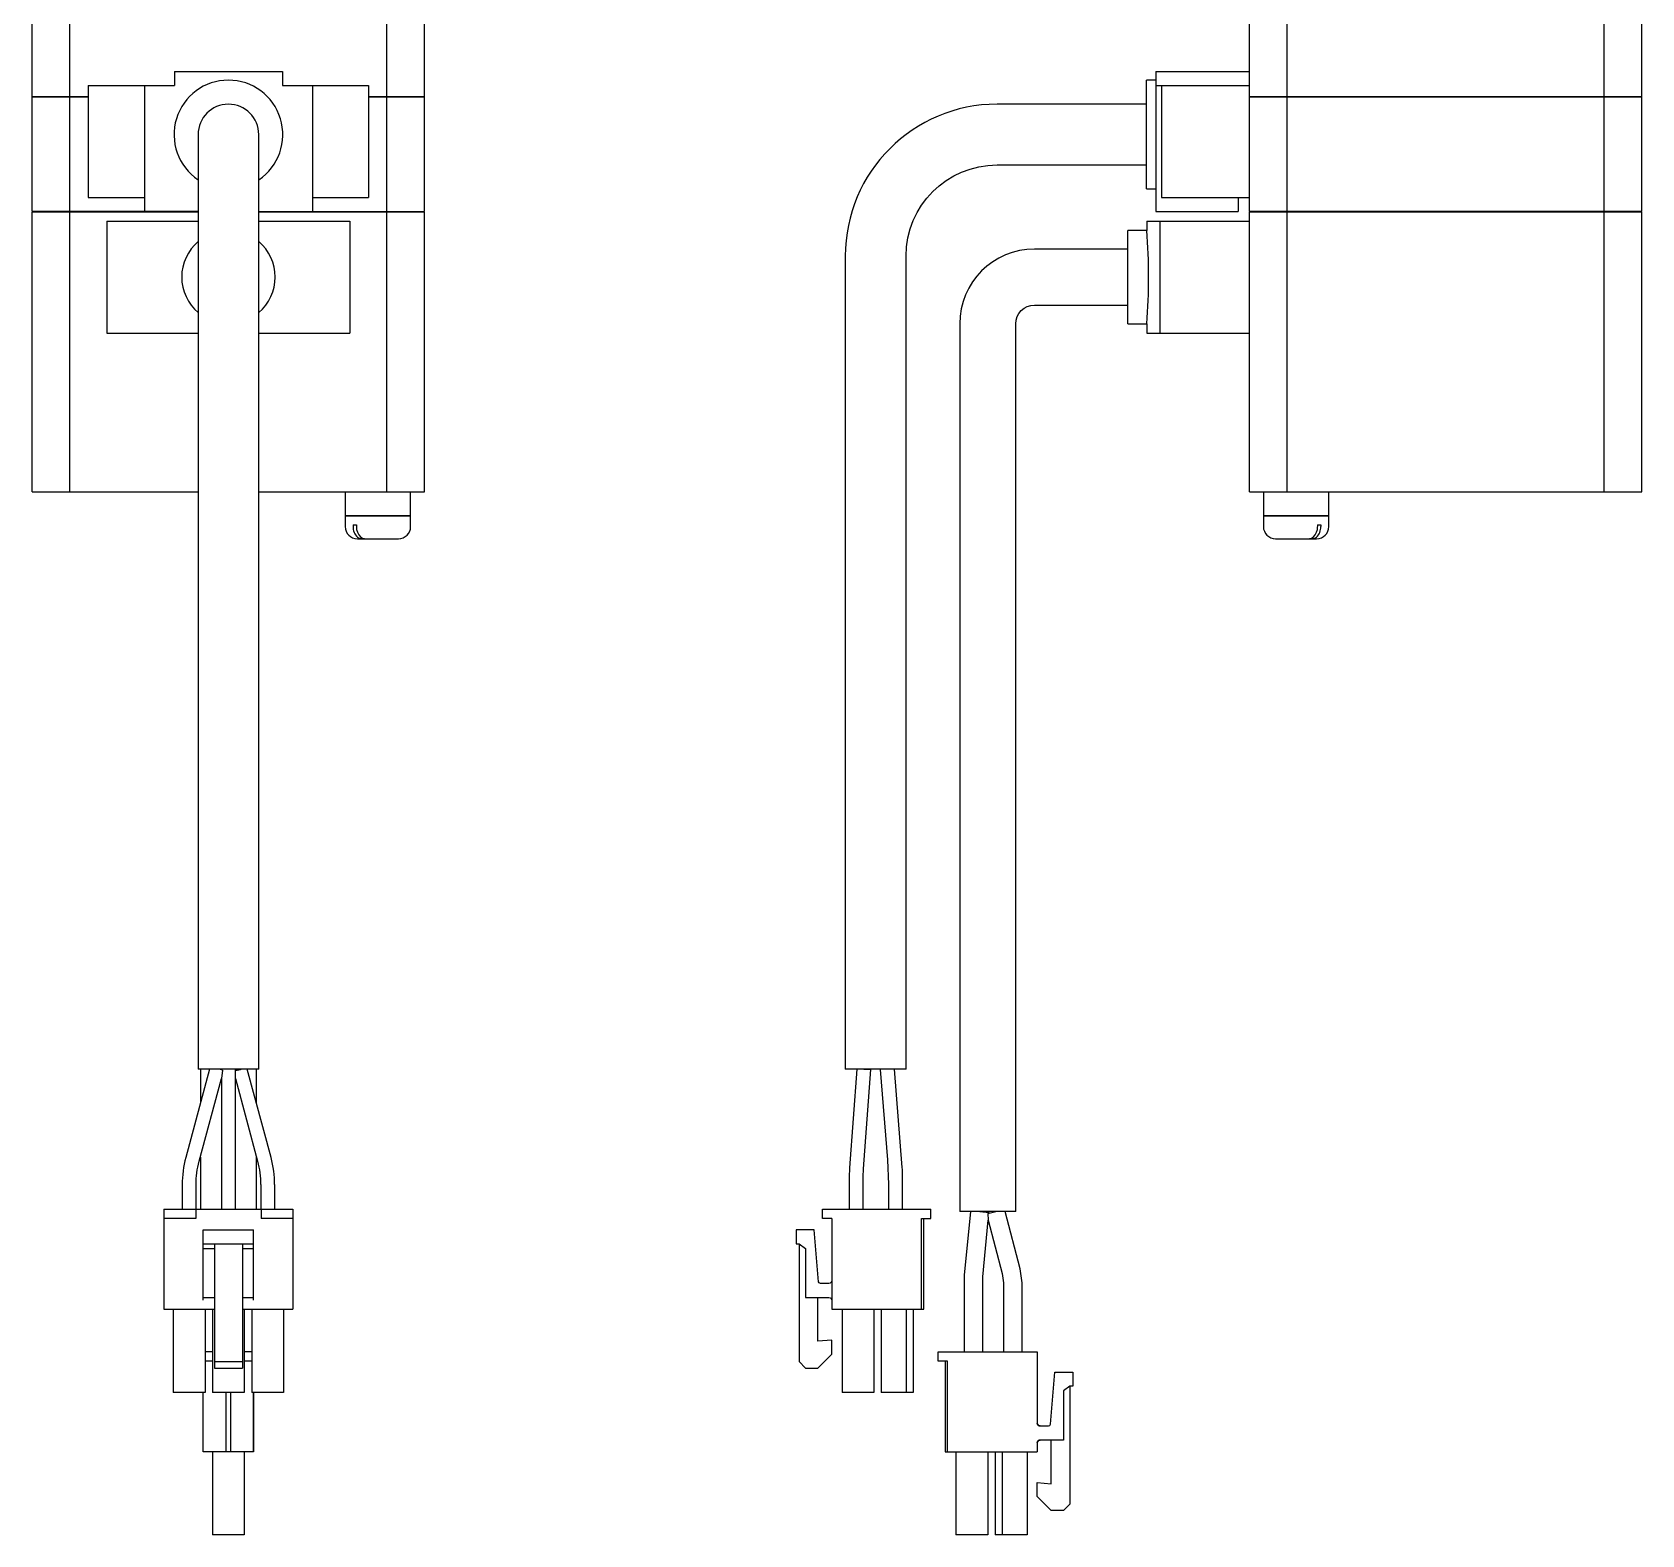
# Model space of a CAD drawing. Extents: x 0 to 902, y -8 to 514.
# Drawn here: x 464.3 to 636.5, y 90.6 to 251.4 of the extents above; entities that cross this region are included whole.
import ezdxf

# ---------------------------------------------------------------- set-up
doc = ezdxf.new("R2010")
doc.units = 0
doc.header["$LTSCALE"] = 0.5
doc.layers.add('MSM_CONTINUOUS', color=7, linetype='CONTINUOUS')

msp = doc.modelspace()

# ---------------------------------------------------------------- linework, layer by layer
at = {"layer": 'MSM_CONTINUOUS'}
for p, q in [((464.26, 244.51), (464.26, 268.46)), ((468.29, 244.51), (468.29, 268.46)), ((502.23, 244.51), (502.23, 268.46)), ((506.26, 244.51), (506.26, 268.46)), ((594.53, 232.21), (594.53, 268.46)), ((598.56, 244.51), (598.56, 268.46)), ((632.5, 244.51), (632.5, 268.46)), ((636.53, 244.51), (636.53, 268.46)), ((479.48, 247.21), (491.04, 247.21)), ((479.48, 247.21), (479.48, 245.71)), ((491.04, 247.21), (491.04, 245.71)), ((584.53, 247.21), (584.53, 232.21)), ((584.53, 247.21), (594.53, 247.21)), ((470.26, 245.71), (470.26, 233.71)), ((470.26, 245.71), (479.48, 245.71)), ((476.26, 245.71), (476.26, 232.21)), ((491.04, 245.71), (500.26, 245.71)), ((494.26, 245.71), (494.26, 232.21)), ((500.26, 245.71), (500.26, 233.71)), ((583.53, 234.64), (583.53, 246.28)), ((584.53, 246.28), (583.53, 246.28)), ((584.53, 245.71), (594.53, 245.71)), ((585.13, 245.71), (585.13, 233.71)), ((470.26, 244.51), (464.26, 244.51)), ((464.26, 232.21), (464.26, 244.46)), ((470.26, 244.46), (464.26, 244.46)), ((464.31, 244.46), (464.31, 244.51)), ((468.29, 232.21), (468.29, 244.46)), ((468.54, 244.46), (468.54, 244.51)), ((506.26, 244.51), (500.26, 244.51)), ((506.26, 244.46), (500.26, 244.46)), ((501.97, 244.46), (501.97, 244.51)), ((502.23, 232.21), (502.23, 244.46)), ((506.21, 244.46), (506.21, 244.51)), ((506.26, 232.21), (506.26, 244.46)), ((583.53, 243.71), (567.53, 243.71)), ((636.53, 244.51), (594.53, 244.51)), ((636.53, 244.46), (594.53, 244.46)), ((594.58, 244.46), (594.58, 244.51)), ((598.56, 232.21), (598.56, 244.46)), ((598.82, 244.46), (598.82, 244.51)), ((632.24, 244.46), (632.24, 244.51)), ((632.5, 232.21), (632.5, 244.46)), ((636.48, 244.46), (636.48, 244.51)), ((636.53, 232.21), (636.53, 244.46)), ((482.01, 240.46), (482.01, 140.46)), ((488.51, 140.46), (488.51, 240.46)), ((567.53, 237.21), (583.53, 237.21)), ((583.53, 234.64), (584.53, 234.64)), ((470.26, 233.71), (476.26, 233.71)), ((494.26, 233.71), (500.26, 233.71)), ((585.13, 233.71), (594.53, 233.71)), ((593.33, 233.71), (593.33, 232.21)), ((482.01, 232.21), (464.26, 232.21)), ((464.26, 202.21), (464.26, 232.16)), ((482.01, 232.16), (464.26, 232.16)), ((464.31, 232.16), (464.31, 232.21)), ((468.29, 202.21), (468.29, 232.16)), ((468.54, 232.16), (468.54, 232.21)), ((472.26, 231.21), (472.26, 219.21)), ((472.26, 231.21), (482.01, 231.21)), ((488.51, 232.21), (506.26, 232.21)), ((506.26, 232.16), (488.51, 232.16)), ((488.51, 231.21), (498.26, 231.21)), ((498.26, 231.21), (498.26, 219.21)), ((501.97, 232.16), (501.97, 232.21)), ((502.23, 202.21), (502.23, 232.16)), ((506.21, 232.16), (506.21, 232.21)), ((506.26, 202.21), (506.26, 232.16)), ((583.54, 231.21), (594.53, 231.21)), ((583.54, 231.21), (583.54, 230.21)), ((584.53, 232.21), (593.33, 232.21)), ((584.96, 231.21), (584.96, 219.21)), ((636.53, 232.21), (594.53, 232.21)), ((594.53, 202.21), (594.53, 232.16)), ((636.53, 232.16), (594.53, 232.16)), ((594.58, 232.16), (594.58, 232.21)), ((598.56, 202.21), (598.56, 232.16)), ((598.82, 232.16), (598.82, 232.21)), ((632.24, 232.16), (632.24, 232.21)), ((632.5, 202.21), (632.5, 232.16)), ((636.48, 232.16), (636.48, 232.21)), ((636.53, 202.21), (636.53, 232.16)), ((581.53, 220.21), (581.53, 230.21)), ((583.54, 230.21), (581.53, 230.21)), ((551.28, 227.46), (551.28, 140.46)), ((557.78, 140.46), (557.78, 227.46)), ((581.53, 228.21), (571.53, 228.21)), ((571.53, 222.21), (581.53, 222.21)), ((472.26, 219.21), (482.01, 219.21)), ((488.51, 219.21), (498.26, 219.21)), ((563.53, 220.21), (563.53, 125.21)), ((569.53, 125.21), (569.53, 220.21)), ((581.53, 220.21), (583.54, 220.21)), ((583.54, 220.21), (583.54, 219.21)), ((583.54, 219.21), (594.53, 219.21)), ((464.26, 202.21), (482.01, 202.21)), ((488.51, 202.21), (506.26, 202.21)), ((497.76, 202.21), (497.76, 199.71)), ((504.76, 199.71), (504.76, 202.21)), ((594.53, 202.21), (636.53, 202.21)), ((596.03, 202.21), (596.03, 199.71)), ((603.03, 199.71), (603.03, 202.21)), ((497.76, 199.71), (504.76, 199.71)), ((497.76, 199.66), (504.76, 199.66)), ((497.76, 199.66), (497.76, 198.51)), ((497.81, 199.71), (497.81, 199.66)), ((498.61, 198.71), (498.96, 198.71)), ((498.61, 198.71), (498.61, 198.51)), ((498.96, 198.71), (498.96, 198.51)), ((504.71, 199.66), (504.71, 199.71)), ((504.76, 198.51), (504.76, 199.66)), ((596.03, 199.71), (603.03, 199.71)), ((596.03, 199.66), (596.03, 198.51)), ((596.03, 199.66), (603.03, 199.66)), ((596.08, 199.71), (596.08, 199.66)), ((601.82, 198.71), (601.82, 198.51)), ((601.82, 198.71), (602.18, 198.71)), ((602.18, 198.71), (602.18, 198.51)), ((602.98, 199.66), (602.98, 199.71)), ((603.03, 198.51), (603.03, 199.66)), ((499.06, 197.21), (503.46, 197.21)), ((597.33, 197.21), (601.73, 197.21)), ((483.23, 140.46), (480.69, 130.98)), ((488.51, 140.46), (482.01, 140.46)), ((482.26, 140.46), (482.26, 136.83)), ((484.51, 140.46), (484.51, 140.37)), ((484.62, 140.33), (484.51, 139.43)), ((486.01, 125.46), (486.01, 140.46)), ((489.83, 130.98), (487.28, 140.46)), ((488.26, 136.83), (488.26, 140.46)), ((557.78, 140.46), (551.28, 140.46)), ((552.53, 140.46), (551.74, 129.89)), ((553.23, 129.78), (554.03, 140.41)), ((553.28, 140.46), (554.03, 140.41)), ((555.03, 140.41), (555.8, 130.73)), ((557.37, 129.92), (556.53, 140.46)), ((482.13, 130.59), (484.51, 139.43)), ((484.51, 139.43), (484.51, 125.46)), ((486.01, 139.43), (488.38, 130.59)), ((482.26, 131.04), (482.26, 125.46)), ((488.26, 125.46), (488.26, 131.04)), ((555.8, 130.73), (555.91, 128.09)), ((480.31, 128.1), (480.31, 125.46)), ((481.81, 125.46), (481.81, 128.1)), ((488.71, 128.09), (488.71, 125.46)), ((490.21, 125.46), (490.21, 128.09)), ((551.71, 129.09), (551.71, 125.46)), ((553.21, 125.46), (553.21, 129.09)), ((555.91, 128.09), (555.91, 125.46)), ((557.41, 125.46), (557.41, 129.07)), ((478.36, 125.46), (492.16, 125.46)), ((478.36, 125.46), (478.36, 114.76)), ((481.76, 124.46), (478.36, 124.46)), ((481.76, 125.46), (481.76, 124.46)), ((488.76, 125.46), (488.76, 124.46)), ((492.16, 124.46), (488.76, 124.46)), ((492.16, 125.46), (492.16, 114.76)), ((548.83, 125.46), (560.43, 125.46)), ((548.83, 124.46), (548.83, 125.46)), ((549.83, 124.46), (548.83, 124.46)), ((549.83, 124.46), (549.83, 114.76)), ((559.43, 124.46), (560.43, 124.46)), ((559.43, 114.76), (559.43, 124.46)), ((559.68, 114.76), (559.68, 124.46)), ((560.43, 124.46), (560.43, 125.46)), ((569.53, 125.21), (563.53, 125.21)), ((564.68, 125.21), (564.02, 118.41)), ((565.68, 125.21), (566.68, 125.12)), ((566.01, 118.21), (566.59, 124.27)), ((566.54, 124.99), (567.38, 125.21)), ((566.54, 124.99), (566.59, 124.27)), ((566.59, 124.27), (568.08, 118.58)), ((566.67, 125.03), (566.68, 125.12)), ((570.01, 119.09), (568.41, 125.21)), ((482.56, 123.26), (487.96, 123.26)), ((482.56, 115.71), (482.56, 123.26)), ((487.96, 115.71), (487.96, 123.26)), ((547.94, 123.26), (546.03, 123.26)), ((546.03, 123.26), (546.03, 121.76)), ((548.43, 117.7), (547.94, 123.26)), ((482.56, 121.76), (487.96, 121.76)), ((482.56, 121.26), (483.76, 121.26)), ((483.76, 121.76), (483.76, 108.46)), ((486.76, 121.76), (486.76, 108.46)), ((486.76, 121.26), (487.96, 121.26)), ((546.03, 121.76), (546.33, 121.76)), ((546.33, 121.76), (547.03, 121.26)), ((546.33, 121.76), (546.33, 109.16)), ((547.03, 121.26), (547.03, 116.01)), ((570.21, 117.57), (570.01, 119.09)), ((549.53, 117.51), (548.63, 117.51)), ((564.02, 118.41), (564.01, 118.12)), ((564.01, 118.12), (564.01, 110.21)), ((566.01, 118.12), (566.01, 118.21)), ((566.01, 110.21), (566.01, 118.12)), ((568.08, 118.58), (568.21, 117.57)), ((568.21, 117.57), (568.21, 110.21)), ((570.21, 110.21), (570.21, 117.57)), ((482.56, 116.01), (483.76, 116.01)), ((486.76, 116.01), (487.96, 116.01)), ((547.03, 116.01), (549.53, 116.01)), ((548.33, 111.33), (548.33, 116.01)), ((478.36, 114.76), (483.76, 114.76)), ((479.36, 114.76), (479.36, 105.86)), ((482.76, 114.76), (482.76, 105.86)), ((483.56, 114.76), (483.56, 105.86)), ((486.76, 114.76), (492.16, 114.76)), ((486.96, 114.76), (486.96, 105.86)), ((487.76, 114.76), (487.76, 105.86)), ((491.16, 114.76), (491.16, 105.86)), ((549.83, 114.76), (559.68, 114.76)), ((550.93, 114.76), (550.93, 105.86)), ((554.33, 114.76), (554.33, 105.86)), ((555.13, 114.76), (555.13, 105.86)), ((557.78, 114.76), (557.78, 105.86)), ((558.53, 114.76), (558.53, 105.86)), ((549.83, 111.46), (548.33, 111.33)), ((549.83, 109.96), (549.83, 111.46)), ((483.56, 110.21), (482.76, 110.21)), ((483.56, 109.21), (482.76, 109.21)), ((483.76, 109.16), (486.76, 109.16)), ((487.76, 110.21), (486.96, 110.21)), ((487.76, 109.21), (486.96, 109.21)), ((546.33, 109.16), (547.03, 108.46)), ((548.33, 108.46), (549.83, 109.96)), ((561.23, 109.21), (561.23, 110.21)), ((561.23, 110.21), (571.83, 110.21)), ((562.23, 109.21), (561.23, 109.21)), ((561.98, 109.21), (561.98, 99.51)), ((562.23, 99.51), (562.23, 109.21)), ((571.83, 110.21), (571.83, 102.56)), ((571.83, 110.21), (571.83, 102.56)), ((483.76, 108.46), (486.76, 108.46)), ((547.03, 108.46), (548.33, 108.46)), ((573.23, 102.45), (573.72, 108.01)), ((573.72, 108.01), (575.63, 108.01)), ((575.63, 108.01), (575.63, 106.51)), ((575.63, 108.01), (575.63, 106.51)), ((482.76, 105.86), (479.36, 105.86)), ((482.56, 99.51), (482.56, 105.86)), ((486.96, 105.86), (483.56, 105.86)), ((485.01, 99.51), (485.01, 105.86)), ((485.51, 99.51), (485.51, 105.86)), ((491.16, 105.86), (487.76, 105.86)), ((487.96, 105.86), (487.96, 102.56)), ((487.96, 102.45), (487.96, 105.86)), ((487.96, 105.86), (487.96, 100.76)), ((487.96, 99.51), (487.96, 105.86)), ((554.33, 105.86), (550.93, 105.86)), ((558.53, 105.86), (555.13, 105.86)), ((575.33, 106.51), (574.63, 106.01)), ((575.33, 106.51), (574.63, 106.01)), ((574.63, 106.01), (574.63, 100.76)), ((574.63, 106.01), (574.63, 100.76)), ((575.63, 106.51), (575.33, 106.51)), ((575.33, 106.51), (575.33, 93.91)), ((575.33, 106.51), (575.33, 93.91)), ((487.96, 102.56), (487.96, 102.26)), ((487.96, 102.26), (487.96, 102.45)), ((571.83, 102.56), (571.83, 102.56)), ((572.13, 102.26), (573.03, 102.26)), ((487.96, 100.76), (487.96, 100.46)), ((487.96, 100.46), (487.96, 99.51)), ((571.83, 100.46), (571.83, 100.47)), ((571.83, 100.46), (571.83, 99.51)), ((571.83, 100.46), (571.83, 99.51)), ((574.63, 100.76), (572.13, 100.76)), ((573.33, 96.08), (573.33, 100.76)), ((487.96, 99.51), (482.56, 99.51)), ((483.56, 99.51), (483.56, 90.61)), ((486.96, 99.51), (486.96, 90.61)), ((486.96, 99.51), (486.96, 90.61)), ((486.96, 99.51), (486.96, 90.61)), ((561.98, 99.51), (571.83, 99.51)), ((563.13, 99.51), (563.13, 90.61)), ((566.53, 99.51), (566.53, 90.61)), ((566.53, 99.51), (566.53, 90.61)), ((567.33, 99.51), (567.33, 90.61)), ((568.08, 99.51), (568.08, 90.61)), ((570.73, 99.51), (570.73, 90.61)), ((570.73, 99.51), (570.73, 90.61)), ((571.83, 94.71), (571.83, 96.21)), ((571.83, 96.21), (573.33, 96.08)), ((571.83, 96.21), (573.33, 96.08)), ((573.33, 93.21), (571.83, 94.71)), ((574.63, 93.21), (573.33, 93.21)), ((575.33, 93.91), (574.63, 93.21)), ((575.33, 93.91), (574.63, 93.21)), ((486.96, 90.61), (483.56, 90.61)), ((566.53, 90.61), (563.13, 90.61)), ((570.73, 90.61), (567.33, 90.61))]:
    msp.add_line(p, q, dxfattribs=at)
for centre, radius, start, end in [((485.26, 240.46), 5.82, 303.9465, 236.0534), ((485.26, 240.46), 3.25, 0, 180), ((567.53, 227.46), 16.25, 90, 180), ((523.49, 225.2), 60.26, 0.0102, 4.77), ((485.26, 225.21), 5, 130.5416, 229.4584), ((485.26, 225.21), 5, 310.5416, 49.4584), ((571.53, 220.21), 8, 90, 180), ((523.52, 225.22), 60.23, 355.2289, 359.9909), ((499.06, 198.51), 1.3, 180, 270), ((500.01, 198.44), 1.41, 177.1822, 228.6257), ((500.35, 198.42), 1.39, 176.96, 227.1801), ((503.46, 198.51), 1.3, 270, 0), ((597.33, 198.51), 1.3, 180, 270), ((600.44, 198.42), 1.39, 312.8199, 3.04), ((600.77, 198.44), 1.41, 311.3743, 2.8178), ((601.73, 198.51), 1.3, 270, 0), ((499.56, 197.97), 0.751, 231.1045, 268.2319), ((499.91, 197.97), 0.754, 228.1061, 264.1834), ((600.88, 197.97), 0.754, 275.8166, 311.8939), ((601.23, 197.97), 0.751, 271.7681, 308.8955), ((482.71, 135.16), 5.51, 69.6988, 74.1986), ((488.31, 133.55), 7.2, 106.2892, 108.6757), ((484.38, 148.43), 8.3, 281.3196, 286.3902), ((553.96, 140.41), 0.0733, 359.6955, 49.4792), ((555.12, 140.4), 0.0831, 130.9238, 177.7232), ((491.42, 128.1), 11.11, 165, 180.006), ((479.05, 128.09), 11.15, 359.9911, 15.0006), ((562.46, 129.09), 10.75, 175.7108, 180), ((546.66, 129.07), 10.75, 0, 4.548), ((572.13, 102.56), 0.3, 180, 270), ((572.13, 102.56), 0.3, 180, 270), ((573.03, 102.46), 0.2, 270, 355), ((572.13, 100.46), 0.3, 90, 180)]:
    msp.add_arc(centre, radius, start, end, dxfattribs=at)
at = {"layer": 'MSM_CONTINUOUS', "extrusion": (0, 0, -1)}
for centre, radius, start, end in [((-567.53, 227.46), 9.75, 0, 90), ((-571.53, 220.21), 2, 0, 90), ((-491.41, 128.1), 9.61, 359.9909, 15.0002), ((-479.05, 128.09), 9.65, 165.0035, 180.008), ((-562.46, 129.09), 9.25, 0, 4.2892), ((-548.63, 117.71), 0.2, 270, 355), ((-549.53, 117.81), 0.3, 180, 270), ((-549.53, 115.71), 0.3, 90, 180), ((-572.13, 102.56), 0.3, 270, 0), ((-572.13, 102.56), 0.3, 270, 0), ((-572.13, 100.46), 0.3, 0, 90), ((-572.13, 100.46), 0.3, 0, 90)]:
    msp.add_arc(centre, radius, start, end, dxfattribs=at)

doc.saveas('drawing.dxf')
